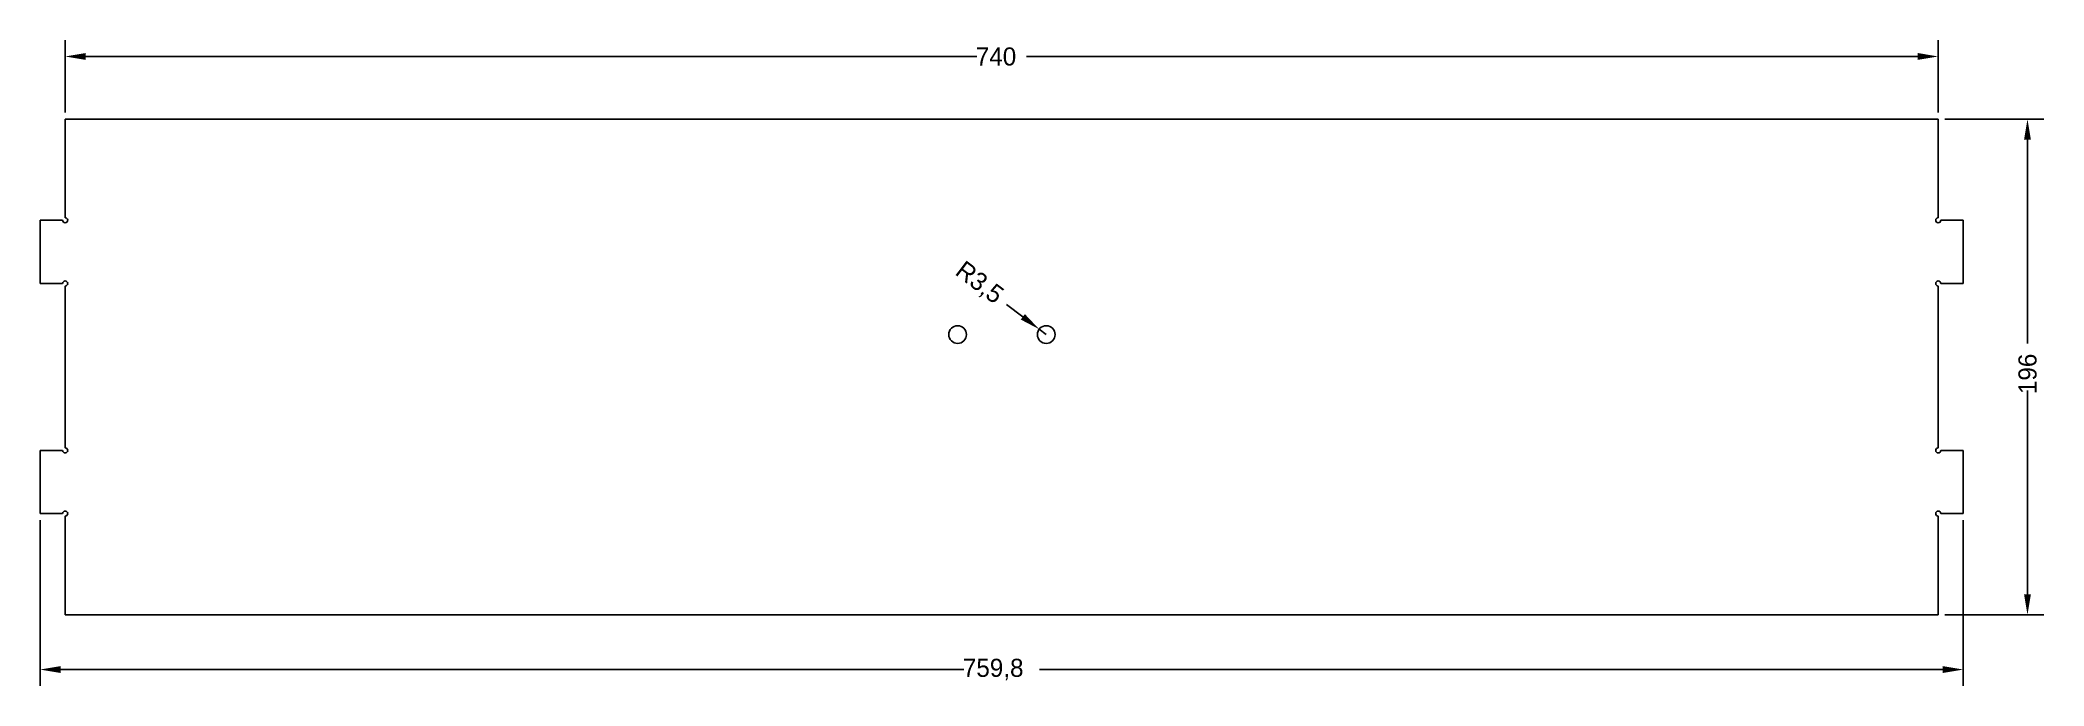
# Model space of a CAD drawing. Extents: x 0 to 792, y -29 to 226.
import ezdxf

# ---------------------------------------------------------------- set-up
doc = ezdxf.new("R2010")
doc.units = 0
doc.layers.get('DEFPOINTS').update_dxf_attribs({"linetype": 'CONTINUOUS'})
doc.layers.add('DIMENSION', color=7, linetype='CONTINUOUS')
doc.layers.add('YV', color=18, linetype='CONTINUOUS')
doc.dimstyles.new('RADIALDIM59', dxfattribs={"dimtxt": 7.16, "dimasz": 8.105938, "dimexe": 6.495143, "dimexo": 2.598057, "dimtad": 0, "dimcen": 2.5, "dimazin": 3, "dimtfac": 1, "dimtmove": 0, "dimatfit": 3})
doc.dimstyles.new('ROTATEDDIM56', dxfattribs={"dimtxt": 7.16, "dimasz": 8.105938, "dimexe": 6.495143, "dimexo": 2.598057, "dimtad": 0, "dimcen": 2.5, "dimazin": 3, "dimtfac": 1, "dimtmove": 0, "dimatfit": 3})
doc.dimstyles.new('ROTATEDDIM57', dxfattribs={"dimtxt": 7.16, "dimasz": 8.105938, "dimexe": 6.495143, "dimexo": 2.598057, "dimtad": 0, "dimcen": 2.5, "dimazin": 3, "dimtfac": 1, "dimtmove": 0, "dimatfit": 3})
doc.dimstyles.new('ROTATEDDIM58', dxfattribs={"dimtxt": 7.16, "dimasz": 8.105938, "dimexe": 6.495143, "dimexo": 2.598057, "dimtad": 0, "dimcen": 2.5, "dimazin": 3, "dimtfac": 1, "dimtmove": 0, "dimatfit": 3})

# ---------------------------------------------------------------- blocks, each defined once
blk = doc.blocks.new('*D1')
at = {"layer": 'DEFPOINTS', "color": 0}
for p in [(749.9, 195.15), (749.9, -0.85), (785.15, -0.85)]:
    blk.add_point(p, dxfattribs=at)
at = {"layer": 'DIMENSION', "color": 0}
for p, q in [((752.5, 195.15), (791.65, 195.15)), ((785.15, 187.05), (785.15, 106.47)), ((785.15, 7.26), (785.15, 87.83)), ((752.5, -0.85), (791.65, -0.85))]:
    blk.add_line(p, q, dxfattribs=at)
for points in [[(786.5, 187.05), (783.8, 187.05), (785.15, 195.15)], [(783.8, 7.26), (786.5, 7.26), (785.15, -0.85)]]:
    blk.add_solid(points, dxfattribs=at)
at = {"layer": 'DIMENSION', "color": 0, "linetype": 'CONTINUOUS'}
blk.add_text('196', height=7.16, rotation=90, dxfattribs=at).set_placement((788.73, 86.41))
blk = doc.blocks.new('*D2')
at = {"layer": 'DEFPOINTS', "color": 0}
for p in [(0, 39.15), (759.8, 39.15), (759.8, -22.53)]:
    blk.add_point(p, dxfattribs=at)
at = {"layer": 'DIMENSION', "color": 0}
for p, q in [((0, 36.55), (0, -29.02)), ((759.8, 36.55), (759.8, -29.02)), ((8.11, -22.53), (364.96, -22.53)), ((751.69, -22.53), (394.84, -22.53))]:
    blk.add_line(p, q, dxfattribs=at)
for points in [[(8.11, -21.17), (8.11, -23.88), (0, -22.53)], [(751.69, -23.88), (751.69, -21.17), (759.8, -22.53)]]:
    blk.add_solid(points, dxfattribs=at)
at = {"layer": 'DIMENSION', "color": 0, "linetype": 'CONTINUOUS'}
blk.add_text('759,8', height=7.16, dxfattribs=at).set_placement((364.56, -25.42))
blk = doc.blocks.new('*D3')
at = {"layer": 'DEFPOINTS', "color": 0}
for p in [(749.9, 219.93), (9.9, 195.15), (749.9, 195.15)]:
    blk.add_point(p, dxfattribs=at)
at = {"layer": 'DIMENSION', "color": 0}
for p, q in [((9.9, 197.75), (9.9, 226.43)), ((749.9, 197.75), (749.9, 226.43)), ((18.01, 219.93), (370.07, 219.93)), ((741.79, 219.93), (389.73, 219.93))]:
    blk.add_line(p, q, dxfattribs=at)
for points in [[(18.01, 221.29), (18.01, 218.58), (9.9, 219.93)], [(741.79, 218.58), (741.79, 221.29), (749.9, 219.93)]]:
    blk.add_solid(points, dxfattribs=at)
at = {"layer": 'DIMENSION', "color": 0, "linetype": 'CONTINUOUS'}
blk.add_text('740', height=7.16, dxfattribs=at).set_placement((369.67, 216.35))
blk = doc.blocks.new('*D4')
at = {"layer": 'DEFPOINTS', "color": 0}
for p in [(394.7, 112.07), (397.49, 109.96)]:
    blk.add_point(p, dxfattribs=at)
at = {"layer": 'DIMENSION', "color": 0}
for p, q in [((388.25, 116.97), (381.79, 121.87)), ((397.49, 109.96), (394.7, 112.07))]:
    blk.add_line(p, q, dxfattribs=at)
blk.add_solid([(387.43, 115.89), (389.06, 118.04), (394.7, 112.07)], dxfattribs=at)
at = {"layer": 'DIMENSION', "color": 0, "linetype": 'CONTINUOUS'}
blk.add_text('R3,5', height=7.16, rotation=322.82192, dxfattribs=at).set_placement((361.07, 133.95))

msp = doc.modelspace()

# ---------------------------------------------------------------- linework, layer by layer
at = {"layer": 'YV', "color": 18}
for p, q in [((9.9, 195.153), (749.9, 195.153)), ((9.9, 156.153), (9.9, 195.153)), ((749.9, 156.153), (749.9, 195.153)), ((0, 155.153), (0, 130.153)), ((8.9, 155.153), (0, 155.153)), ((750.9, 155.153), (759.8, 155.153)), ((759.8, 155.153), (759.8, 130.153)), ((0, 130.153), (8.9, 130.153)), ((9.9, 129.153), (9.9, 65.153)), ((749.9, 129.153), (749.9, 65.153)), ((759.8, 130.153), (750.9, 130.153)), ((0, 64.153), (0, 39.153)), ((8.9, 64.153), (0, 64.153)), ((750.9, 64.153), (759.8, 64.153)), ((759.8, 64.153), (759.8, 39.153)), ((0, 39.153), (8.9, 39.153)), ((9.9, 38.153), (9.9, -0.847)), ((749.9, 38.153), (749.9, -0.847)), ((759.8, 39.153), (750.9, 39.153)), ((749.9, -0.847), (9.9, -0.847))]:
    msp.add_line(p, q, dxfattribs=at)
at = {"layer": 'YV', "color": 18, "extrusion": (0, 0, -1)}
for centre in [(-362.493, 109.955), (-397.493, 109.955)]:
    msp.add_circle(centre, 3.5, dxfattribs=at)
at = {"layer": 'YV', "color": 18}
for centre, start, end in [((9.9, 155.153), 180, 90), ((749.9, 155.153), 90, 0), ((9.9, 130.153), 270, 180), ((749.9, 130.153), 0, 270), ((9.9, 64.153), 180, 90), ((749.9, 64.153), 90, 0), ((9.9, 39.153), 270, 180), ((749.9, 39.153), 0, 270)]:
    msp.add_arc(centre, 1, start, end, dxfattribs=at)

# ---------------------------------------------------------------- dimensions: what is measured, and where the dimension line sits
at = {"layer": 'DIMENSION', "color": 150}
for base, p1, p2, dimstyle, picture, middle in [((749.9, 219.935), (9.9, 195.153), (749.9, 195.153), 'ROTATEDDIM58', '*D3', (379.9, 219.935)), ((759.8, -22.526), (0, 39.153), (759.8, 39.153), 'ROTATEDDIM57', '*D2', (379.9, -22.526))]:
    dim = msp.add_linear_dim(base=base, p1=p1, p2=p2, dimstyle=dimstyle, dxfattribs=at)
    dim.commit()
    dim.dimension.update_dxf_attribs({"geometry": picture, "text_midpoint": middle})
dim = msp.add_linear_dim(base=(785.152, -0.847), p1=(749.9, 195.153), p2=(749.9, -0.847), angle=90, dimstyle='ROTATEDDIM56', dxfattribs=at)
dim.commit()
dim.dimension.update_dxf_attribs({"geometry": '*D1', "text_midpoint": (785.152, 97.153)})
dim = msp.add_radius_dim(center=(397.493, 109.955), mpoint=(394.705, 112.07), dimstyle='RADIALDIM59', dxfattribs=at)
dim.commit()
dim.dimension.update_dxf_attribs({"geometry": '*D4', "text_midpoint": (372.597, 128.838)})

doc.saveas('drawing.dxf')
